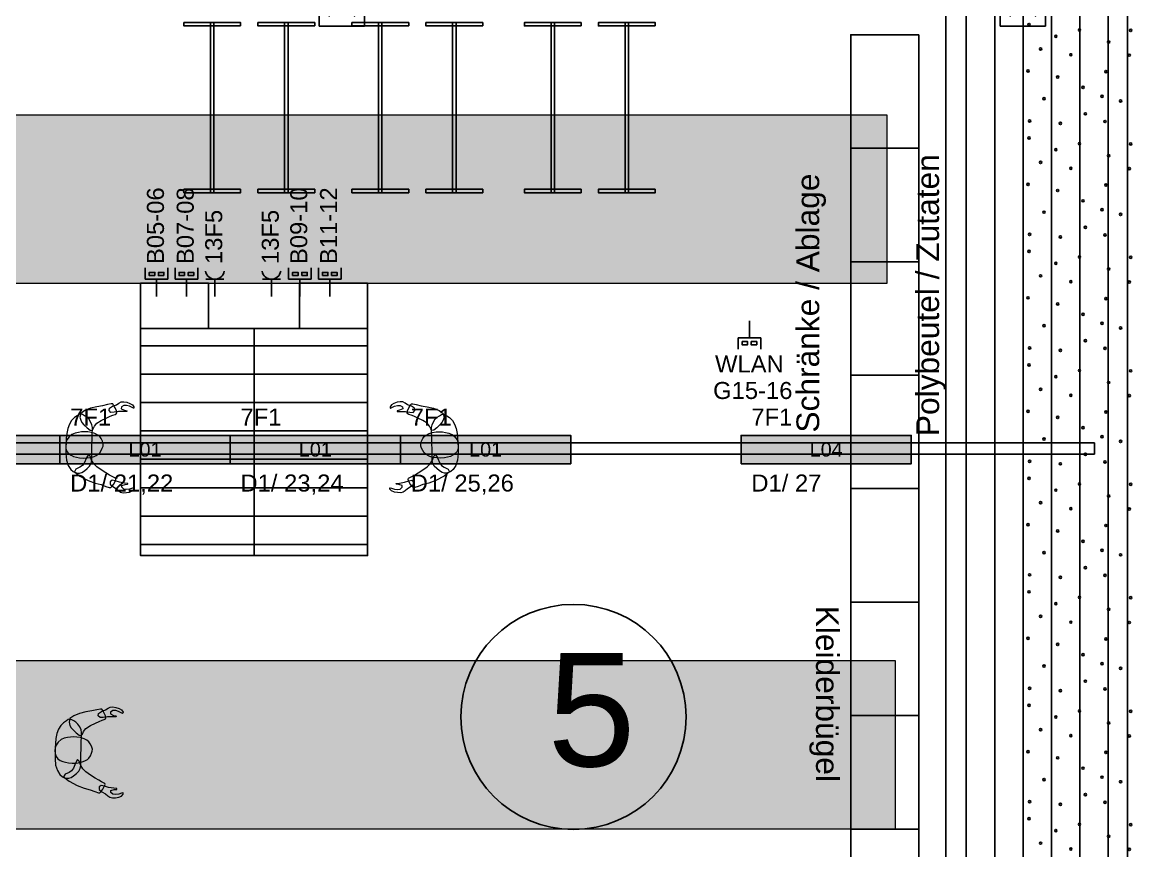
# Model space of a CAD drawing. Header units: millimetres. Extents: x 71769 to 78969, y 7991 to 11789.
# Drawn here: x 74989 to 75966, y 10039 to 10769 of the extents above; entities that cross this region are included whole.
import ezdxf
from ezdxf.enums import TextEntityAlignment as Align

# ---------------------------------------------------------------- set-up
doc = ezdxf.new("R2010")
doc.units = ezdxf.units.MM
doc.header["$LTSCALE"] = 5
doc.header["$MEASUREMENT"] = 0
doc.linetypes.add('AUSGEZOGEN', pattern=[0])
doc.linetypes.add('LINIE_9', pattern=[0.1, 0, -0.1])
doc.layers.get('0').update_dxf_attribs({"linetype": 'CONTINUOUS'})
for name, color, linetype, lineweight in [('203_Kabelrinnen und Heizplatten#Maßlinie 1_100', 7, 'AUSGEZOGEN', 18), ('4501_180704 Layout Brunnenstraße HCH.dwg#0', 7, 'AUSGEZOGEN', 25), ('4501_180704 Layout Brunnenstraße HCH.dwg#001 Standard-XFT_Con', 7, 'AUSGEZOGEN', 13)]:
    doc.layers.add(name, color=color, linetype=linetype, lineweight=lineweight)
for name, color, linetype in [('E_BEL', 1, 'CONTINUOUS'), ('E_BEL_SIBE', 6, 'CONTINUOUS'), ('E_EI_IN', 5, 'CONTINUOUS'), ('E_SI_EDV', 3, 'CONTINUOUS')]:
    doc.layers.add(name, color=color, linetype=linetype)
doc.styles.add('ARIAL', font='arial.ttf')

# ---------------------------------------------------------------- blocks, each defined once
blk = doc.blocks.new('Hinweisleuchte 6')
for p, q in [((0.2, 0.2), (-0.2, 0.2)), ((-0.2, 0.2), (-0.2, -0.2)), ((0.2, -0.2), (0.2, 0.2)), ((0, 0), (-0.1149, 0.1149)), ((0, 0), (0.1149, 0.1149)), ((0, 0), (-0.1149, -0.1149)), ((0, 0), (0.1149, -0.1149)), ((-0.2, -0.2), (0.2, -0.2))]:
    blk.add_line(p, q)
for points in [[(-0.0624, 0), (-0.0577, -0.0239), (-0.0577, 0.0239)], [(-0.0577, 0.0239), (-0.0441, -0.0441), (-0.0441, 0.0441)], [(-0.0441, -0.0441), (-0.0577, 0.0239), (-0.0577, -0.0239)], [(-0.0441, 0.0441), (0, 0), (0, 0.0624)], [(0, 0), (-0.0441, 0.0441), (-0.0441, -0.0441)], [(0, 0), (-0.0441, -0.0441), (0.0441, -0.0441)], [(0.0441, 0.0441), (0, 0.0624), (0, 0)], [(0, 0), (0.0441, -0.0441), (0.0441, 0.0441)], [(0.0441, 0.0441), (0.0577, -0.0239), (0.0577, 0.0239)], [(0.0577, -0.0239), (0.0441, 0.0441), (0.0441, -0.0441)], [(0.0624, 0), (0.0577, 0.0239), (0.0577, -0.0239)], [(0, -0.0624), (0.0441, -0.0441), (-0.0441, -0.0441)]]:
    blk.add_solid(points)
at = {"style": 'ARIAL'}
blk.add_attdef('TYP', text='', height=0.15, dxfattribs=at).set_placement((0.0021, -0.3216), align=Align.MIDDLE)
for tag, p in [('STROMKREIS', (0.0021, -0.5016)), ('SCHALTKREIS', (0.0021, -0.6816)), ('FREI1', (0.0021, -0.8616)), ('FREI2', (0.0021, -1.0539)), ('FREI3', (0.0021, -1.2216))]:
    blk.add_attdef(tag, text='', height=0.15, dxfattribs=at).set_placement(p, align=Align.MIDDLE_CENTER)
blk = doc.blocks.new('LED Leuchte')
at = {"true_color": 0xf8f6b0}
h = blk.add_hatch(color=51, dxfattribs=at)
h.dxf.hatch_style = 1
h.paths.add_polyline_path([(0.5, 1), (-0.5, 1), (-0.5, 0), (0.5, 0)])
blk.add_lwpolyline([(-0.5, 0), (-0.5, 1), (0.5, 1), (0.5, 0), (-0.5, 0)])
at = {"style": 'ARIAL'}
for tag, p in [('LED', (0, 0.5)), ('STROMKREIS', (-0.0092, -0.3367)), ('SCHALTKREIS', (-0.0092, -0.5167)), ('FREI1', (-0.0092, -0.6967)), ('FREI2', (-0.0092, -0.889)), ('FREI3', (-0.0092, -1.0567))]:
    blk.add_attdef(tag, text='', height=0.15, dxfattribs=at).set_placement(p, align=Align.MIDDLE_CENTER)
blk.add_attdef('TYP', text='', height=0.15, dxfattribs=at).set_placement((-0.0092, -0.1567), align=Align.MIDDLE)
blk = doc.blocks.new('*U698')
for p, q in [((-0.1, 0.2512), (-0.1, 0.1512)), ((0.1, 0.1512), (0.1, 0.2512)), ((-0.1, 0.1512), (0.1, 0.1512)), ((0, 0.1512), (0, 0))]:
    blk.add_line(p, q)
at = {"color": 0, "linetype": 'ByBlock'}
for points in [[(-0.0156, 0.1831), (-0.0644, 0.1831), (-0.0644, 0.2118), (-0.0156, 0.2118)], [(0.0644, 0.1831), (0.0156, 0.1831), (0.0156, 0.2118), (0.0644, 0.2118)]]:
    blk.add_lwpolyline(points, close=True, dxfattribs=at)
at = {"style": 'ARIAL'}
for tag, p in [('FREI2', (0, 1.2051)), ('LEISTUNG', (0, 1.0047)), ('SCHALTKREIS', (0, 0.8047)), ('STROMKREIS', (0, 0.6047)), ('TYP', (0, 0.4046))]:
    blk.add_attdef(tag, text='', height=0.15, dxfattribs=at).set_placement(p, align=Align.MIDDLE)
blk.add_attdef('FREI1', text='', height=0.15, dxfattribs=at).set_placement((0.1674, 0.0772), align=Align.MIDDLE_LEFT)
blk = doc.blocks.new('*U696')
for p, q in [((0, -0.1513), (0, 0)), ((-0.0794, -0.1513), (0.0794, -0.1513))]:
    blk.add_line(p, q)
blk.add_arc((0, -0.2341), 0.0828, 8.44365, 171.55635)
at = {"style": 'ARIAL'}
blk.add_attdef('FREI1', text='', height=0.15, dxfattribs=at).set_placement((0.1674, -0.0742), align=Align.MIDDLE_LEFT)
for tag, p in [('TYP', (0, -0.3405)), ('SCHALTKREIS', (0, -0.5602)), ('STROMKREIS', (0, -0.7799)), ('LEISTUNG', (0, -0.9996)), ('FREI2', (0, -1.2193))]:
    blk.add_attdef(tag, text='', height=0.15, dxfattribs=at).set_placement(p, align=Align.MIDDLE_CENTER)

msp = doc.modelspace()

# ---------------------------------------------------------------- hatches: boundary and pattern name
at = {"layer": '203_Kabelrinnen und Heizplatten#Maßlinie 1_100', "linetype": 'AUSGEZOGEN', "lineweight": 13}
for points in [[(72750.5, 10539.43), (75750.5, 10539.43), (75750.5, 10687.43), (72750.5, 10687.43)], [(72757.75, 10058.63), (75757.75, 10058.63), (75757.75, 10206.63), (72757.75, 10206.63)]]:
    msp.add_hatch(color=8, dxfattribs=at).paths.add_polyline_path(points)

# ---------------------------------------------------------------- linework, layer by layer
at = {"layer": '203_Kabelrinnen und Heizplatten#Maßlinie 1_100', "color": 18, "linetype": 'LINIE_9', "lineweight": 25, "true_color": 0x000000}
msp.add_line((75870.25, 11188.96), (75870.25, 8688.96), dxfattribs=at)
at = {"layer": '203_Kabelrinnen und Heizplatten#Maßlinie 1_100', "color": 18, "linetype": 'AUSGEZOGEN', "lineweight": 13, "true_color": 0x000000}
for p, q in [((75750.5, 10687.43), (72750.5, 10687.43)), ((75750.5, 10539.43), (75750.5, 10687.43)), ((72750.5, 10539.43), (75750.5, 10539.43)), ((75757.75, 10206.63), (72757.75, 10206.63)), ((75757.75, 10058.63), (75757.75, 10206.63)), ((72757.75, 10058.63), (75757.75, 10058.63))]:
    msp.add_line(p, q, dxfattribs=at)
at = {"layer": '203_Kabelrinnen und Heizplatten#Maßlinie 1_100', "color": 18, "linetype": 'AUSGEZOGEN', "lineweight": 25, "true_color": 0x000000}
for centre in [(75875.5, 10767.41), (75919.9, 10762.51), (75965, 10762.21), (75899.1, 10757.01), (75945.5, 10751.91), (75885.6, 10745.91), (75912.3, 10740.71), (75963.7, 10740.41), (75874.6, 10726.51), (75900.7, 10721.11), (75943.1, 10725.91), (75923.1, 10712.01), (75888.7, 10702.01), (75939.8, 10704.11), (75956.1, 10700.01), (75876, 10682.41), (75925.1, 10688.71), (75903.1, 10680.21), (75942.4, 10681.91), (75875.5, 10667.41), (75919.9, 10662.51), (75899.1, 10657.01), (75965, 10662.21), (75885.6, 10645.91), (75945.5, 10651.91), (75912.3, 10640.71), (75963.7, 10640.41), (75874.6, 10626.51), (75943.1, 10625.91), (75900.7, 10621.11), (75923.1, 10612.01), (75939.8, 10604.11), (75888.7, 10602.01), (75956.1, 10600.01), (75925.1, 10588.71), (75876, 10582.41), (75903.1, 10580.21), (75942.4, 10581.91), (75875.5, 10567.41), (75899.1, 10557.01), (75919.9, 10562.51), (75965, 10562.21), (75885.6, 10545.91), (75945.5, 10551.91), (75912.3, 10540.71), (75963.7, 10540.41), (75874.6, 10526.51), (75943.1, 10525.91), (75900.7, 10521.11), (75923.1, 10512.01), (75888.7, 10502.01), (75939.8, 10504.11), (75956.1, 10500.01), (75925.1, 10488.71), (75876, 10482.41), (75903.1, 10480.21), (75942.4, 10481.91), (75875.5, 10467.41), (75919.9, 10462.51), (75965, 10462.21), (75899.1, 10457.01), (75945.5, 10451.91), (75885.6, 10445.91), (75912.3, 10440.71), (75963.7, 10440.41), (75874.6, 10426.51), (75900.7, 10421.11), (75943.1, 10425.91), (75923.1, 10412.01), (75888.7, 10402.01), (75939.8, 10404.11), (75956.1, 10400.01), (75925.1, 10388.71), (75876, 10382.41), (75903.1, 10380.21), (75942.4, 10381.91), (75875.5, 10367.41), (75919.9, 10362.51), (75965, 10362.21), (75899.1, 10357.01), (75945.5, 10351.91), (75885.6, 10345.91), (75912.3, 10340.71), (75963.7, 10340.41), (75874.6, 10326.51), (75900.7, 10321.11), (75943.1, 10325.91), (75923.1, 10312.01), (75888.7, 10302.01), (75939.8, 10304.11), (75956.1, 10300.01), (75876, 10282.41), (75925.1, 10288.71), (75942.4, 10281.91), (75903.1, 10280.21), (75875.5, 10267.41), (75919.9, 10262.51), (75965, 10262.21), (75899.1, 10257.01), (75945.5, 10251.91), (75885.6, 10245.91), (75912.3, 10240.71), (75963.7, 10240.41), (75874.6, 10226.51), (75943.1, 10225.91), (75900.7, 10221.11), (75923.1, 10212.01), (75939.8, 10204.11), (75888.7, 10202.01), (75956.1, 10200.01), (75925.1, 10188.71), (75876, 10182.41), (75903.1, 10180.21), (75942.4, 10181.91), (75875.5, 10167.41), (75899.1, 10157.01), (75919.9, 10162.51), (75965, 10162.21), (75885.6, 10145.91), (75945.5, 10151.91), (75912.3, 10140.71), (75963.7, 10140.41), (75874.6, 10126.51), (75943.1, 10125.91), (75900.7, 10121.11), (75923.1, 10112.01), (75888.7, 10102.01), (75939.8, 10104.11), (75956.1, 10100.01), (75925.1, 10088.71), (75876, 10082.41), (75903.1, 10080.21), (75942.4, 10081.91), (75875.5, 10067.41), (75899.1, 10057.01), (75919.9, 10062.51), (75965, 10062.21), (75945.5, 10051.91), (75885.6, 10045.91), (75912.3, 10040.71), (75963.7, 10040.41)]:
    msp.add_circle(centre, 1, dxfattribs=at)
at = {"layer": '4501_180704 Layout Brunnenstraße HCH.dwg#0', "color": 18, "linetype": 'AUSGEZOGEN', "lineweight": 25, "true_color": 0x000000}
for p, q in [((75820.2, 9474.46), (75820.2, 11433.96)), ((75845.2, 9474.46), (75845.2, 11433.96)), ((75870.2, 9474.46), (75870.2, 11433.96)), ((75895.2, 9474.46), (75895.2, 11433.96)), ((75920.2, 9474.46), (75920.2, 11433.96)), ((75945.2, 9474.46), (75945.2, 11433.96)), ((75092.83, 10484.22), (75192.83, 10484.22)), ((75192.83, 10484.22), (75292.83, 10484.22)), ((75092.83, 10459.22), (75192.83, 10459.22)), ((75192.83, 10459.22), (75292.83, 10459.22)), ((75092.83, 10434.22), (75192.83, 10434.22)), ((75192.83, 10434.22), (75292.83, 10434.22)), ((75092.83, 10409.22), (75192.83, 10409.22)), ((75192.83, 10409.22), (75292.83, 10409.22)), ((75092.83, 10384.22), (75192.83, 10384.22)), ((75192.83, 10384.22), (75292.83, 10384.22)), ((75092.83, 10359.22), (75192.83, 10359.22)), ((75192.83, 10359.22), (75292.83, 10359.22)), ((75092.83, 10334.22), (75192.83, 10334.22)), ((75192.83, 10334.22), (75292.83, 10334.22)), ((75092.83, 10309.22), (75192.83, 10309.22)), ((75192.83, 10309.22), (75292.83, 10309.22))]:
    msp.add_line(p, q, dxfattribs=at)
at = {"layer": '4501_180704 Layout Brunnenstraße HCH.dwg#0', "linetype": 'AUSGEZOGEN', "lineweight": 25}
for points in [[(75802.31, 11433.96), (75962.31, 11433.96), (75962.31, 9674.46), (75802.31, 9674.46), (75802.31, 11433.96)], [(75181.03, 10766.17), (75181.03, 10769.17), (75131.03, 10769.17), (75131.03, 10766.17), (75181.03, 10766.17)], [(75157.53, 10769.17), (75157.53, 10619.17), (75154.53, 10619.17), (75154.53, 10769.17), (75157.53, 10769.17)], [(75246.28, 10766.17), (75246.28, 10769.17), (75196.28, 10769.17), (75196.28, 10766.17), (75246.28, 10766.17)], [(75222.78, 10769.17), (75222.78, 10619.17), (75219.78, 10619.17), (75219.78, 10769.17), (75222.78, 10769.17)], [(75329.03, 10766.17), (75329.03, 10769.17), (75279.03, 10769.17), (75279.03, 10766.17), (75329.03, 10766.17)], [(75305.53, 10769.17), (75305.53, 10619.17), (75302.53, 10619.17), (75302.53, 10769.17), (75305.53, 10769.17)], [(75394.28, 10766.17), (75394.28, 10769.17), (75344.28, 10769.17), (75344.28, 10766.17), (75394.28, 10766.17)], [(75370.78, 10769.17), (75370.78, 10619.17), (75367.78, 10619.17), (75367.78, 10769.17), (75370.78, 10769.17)], [(75480.95, 10766.17), (75480.95, 10769.17), (75430.95, 10769.17), (75430.95, 10766.17), (75480.95, 10766.17)], [(75457.45, 10769.17), (75457.45, 10619.17), (75454.45, 10619.17), (75454.45, 10769.17), (75457.45, 10769.17)], [(75546.2, 10766.17), (75546.2, 10769.17), (75496.2, 10769.17), (75496.2, 10766.17), (75546.2, 10766.17)], [(75522.7, 10769.17), (75522.7, 10619.17), (75519.7, 10619.17), (75519.7, 10769.17), (75522.7, 10769.17)], [(75778.4, 10758.37), (75778.4, 10658.37), (75718.4, 10658.37), (75718.4, 10758.37), (75778.4, 10758.37)], [(75778.4, 10658.37), (75778.4, 10558.37), (75718.4, 10558.37), (75718.4, 10658.37), (75778.4, 10658.37)], [(75181.03, 10622.17), (75181.03, 10619.17), (75131.03, 10619.17), (75131.03, 10622.17), (75181.03, 10622.17)], [(75246.28, 10622.17), (75246.28, 10619.17), (75196.28, 10619.17), (75196.28, 10622.17), (75246.28, 10622.17)], [(75329.03, 10622.17), (75329.03, 10619.17), (75279.03, 10619.17), (75279.03, 10622.17), (75329.03, 10622.17)], [(75394.28, 10622.17), (75394.28, 10619.17), (75344.28, 10619.17), (75344.28, 10622.17), (75394.28, 10622.17)], [(75480.95, 10622.17), (75480.95, 10619.17), (75430.95, 10619.17), (75430.95, 10622.17), (75480.95, 10622.17)], [(75546.2, 10622.17), (75546.2, 10619.17), (75496.2, 10619.17), (75496.2, 10622.17), (75546.2, 10622.17)], [(75778.4, 10558.37), (75778.4, 10458.37), (75718.4, 10458.37), (75718.4, 10558.37), (75778.4, 10558.37)], [(75152.83, 10539.43), (75152.83, 10499.43), (75092.83, 10499.43), (75092.83, 10539.43), (75152.83, 10539.43)], [(75232.83, 10539.43), (75232.83, 10499.43), (75292.83, 10499.43), (75292.83, 10539.43), (75232.83, 10539.43)], [(75092.83, 10499.43), (75092.83, 10299.43), (75192.83, 10299.43), (75192.83, 10499.43), (75092.83, 10499.43)], [(75292.83, 10499.43), (75292.83, 10299.43), (75192.83, 10299.43), (75192.83, 10499.43), (75292.83, 10499.43)], [(75778.4, 10458.37), (75778.4, 10358.37), (75718.4, 10358.37), (75718.4, 10458.37), (75778.4, 10458.37)], [(75778.4, 10358.37), (75778.4, 10258.37), (75718.4, 10258.37), (75718.4, 10358.37), (75778.4, 10358.37)], [(75778.4, 10258.37), (75778.4, 10158.37), (75718.4, 10158.37), (75718.4, 10258.37), (75778.4, 10258.37)], [(75778.4, 10158.37), (75778.4, 10058.37), (75718.4, 10058.37), (75718.4, 10158.37), (75778.4, 10158.37)], [(75778.4, 10058.37), (75778.4, 9958.37), (75718.4, 9958.37), (75718.4, 10058.37), (75778.4, 10058.37)]]:
    msp.add_lwpolyline(points, dxfattribs=at)
at = {"layer": '4501_180704 Layout Brunnenstraße HCH.dwg#0', "color": 18, "linetype": 'AUSGEZOGEN', "lineweight": 25, "true_color": 0x000000}
msp.add_circle((75474.2, 10157.21), 99.16, dxfattribs=at)
at = {"layer": '4501_180704 Layout Brunnenstraße HCH.dwg#001 Standard-XFT_Con', "linetype": 'AUSGEZOGEN', "lineweight": 13}
for points in [[(75070.48, 10429.49), (75069.15, 10431.9), (75068.35, 10432.97), (75067.02, 10433.04), (75063.88, 10432.39), (75059.48, 10431.41), (75054.26, 10430.49), (75048.7, 10429.2), (75043.68, 10427.2), (75040.26, 10424.67), (75039.5, 10421.49), (75040.22, 10418.57), (75041.28, 10416.62), (75043.04, 10414.7), (75045.74, 10412.03), (75048.34, 10409.95), (75050.1, 10409.75), (75051.21, 10410.96), (75052.32, 10413.29), (75054.29, 10415.97), (75058.21, 10418.49), (75062.61, 10420.59), (75066, 10422.1), (75068.55, 10423.16), (75070.37, 10423.79), (75071.5, 10424.29), (75071.94, 10425.28), (75071.54, 10426.94), (75070.48, 10429.49)], [(75078, 10426.32), (75073.36, 10426.29), (75069.56, 10425.65), (75066.78, 10425.52), (75065.2, 10427.1), (75065.48, 10429.22), (75068.17, 10430.96), (75071.58, 10432.36), (75073.86, 10433.81), (75075.75, 10434.76), (75078.12, 10434.92), (75080.81, 10434.45), (75083.56, 10433.54), (75085.78, 10432.27), (75087.05, 10430.38), (75086.9, 10429.32), (75086.6, 10429.23), (75085.47, 10429.74), (75083.12, 10430.94), (75080.53, 10431.7), (75078, 10431.7), (75076.1, 10430.43), (75075.88, 10428.82), (75078.7, 10427.46), (75080.75, 10426.96), (75080.9, 10426.74), (75080.87, 10426.46), (75080.75, 10426.3), (75078, 10426.32)], [(75321.65, 10426.32), (75326.3, 10426.29), (75330.09, 10425.65), (75332.88, 10425.52), (75334.46, 10427.1), (75334.17, 10429.22), (75331.49, 10430.96), (75328.07, 10432.36), (75325.8, 10433.81), (75323.9, 10434.76), (75321.53, 10434.92), (75318.84, 10434.45), (75316.09, 10433.54), (75313.88, 10432.27), (75312.61, 10430.38), (75312.75, 10429.32), (75313.06, 10429.23), (75314.19, 10429.74), (75316.53, 10430.94), (75319.12, 10431.7), (75321.65, 10431.7), (75323.55, 10430.43), (75323.77, 10428.82), (75320.95, 10427.46), (75318.9, 10426.96), (75318.76, 10426.74), (75318.78, 10426.46), (75318.91, 10426.3), (75321.65, 10426.32)], [(75329.17, 10429.49), (75330.51, 10431.9), (75331.31, 10432.97), (75332.64, 10433.04), (75335.77, 10432.39), (75340.17, 10431.41), (75345.39, 10430.49), (75350.95, 10429.2), (75355.98, 10427.2), (75359.39, 10424.67), (75360.15, 10421.49), (75359.43, 10418.57), (75358.38, 10416.62), (75356.62, 10414.7), (75353.91, 10412.03), (75351.31, 10409.95), (75349.55, 10409.75), (75348.44, 10410.96), (75347.33, 10413.29), (75345.37, 10415.97), (75341.45, 10418.49), (75337.04, 10420.59), (75333.65, 10422.1), (75331.1, 10423.16), (75329.28, 10423.79), (75328.15, 10424.29), (75327.72, 10425.28), (75328.11, 10426.94), (75329.17, 10429.49)], [(75049.97, 10385.76), (75049.9, 10389), (75049.96, 10393.28), (75050.08, 10397.77), (75050.1, 10401.73), (75050.23, 10405), (75050.37, 10407.67), (75050.46, 10410.02), (75050.47, 10412.25), (75050.04, 10414.72), (75048.86, 10417.35), (75047.21, 10419.8), (75045.41, 10421.41), (75043.57, 10422.61), (75041.77, 10423.62), (75040.17, 10424.04), (75038.81, 10423.7), (75037.08, 10422.59), (75034.63, 10420.93), (75032.1, 10418.56), (75030.14, 10415.27), (75028.7, 10411.36), (75027.83, 10407.04), (75027.48, 10402.72), (75027.34, 10398.93), (75027.16, 10394.74), (75027.11, 10389.25), (75027.51, 10383.53), (75029.17, 10378.75), (75031.4, 10375.28), (75033.56, 10373.43), (75035.54, 10372.56), (75037.35, 10372.07), (75039.18, 10372.08), (75041.19, 10372.74), (75043.38, 10374.14), (75045.88, 10376.11), (75048.03, 10378.31), (75049.24, 10380.66), (75049.81, 10383.2), (75049.97, 10385.76)], [(75349.69, 10385.76), (75349.75, 10389), (75349.69, 10393.28), (75349.57, 10397.77), (75349.56, 10401.73), (75349.42, 10405), (75349.28, 10407.67), (75349.19, 10410.02), (75349.18, 10412.25), (75349.61, 10414.72), (75350.79, 10417.35), (75352.44, 10419.8), (75354.25, 10421.41), (75356.08, 10422.61), (75357.89, 10423.62), (75359.48, 10424.04), (75360.85, 10423.7), (75362.58, 10422.59), (75365.03, 10420.93), (75367.55, 10418.56), (75369.51, 10415.27), (75370.96, 10411.36), (75371.82, 10407.04), (75372.17, 10402.72), (75372.32, 10398.93), (75372.49, 10394.74), (75372.54, 10389.25), (75372.14, 10383.53), (75370.48, 10378.75), (75368.25, 10375.28), (75366.09, 10373.43), (75364.11, 10372.56), (75362.3, 10372.07), (75360.48, 10372.08), (75358.46, 10372.74), (75356.27, 10374.14), (75353.77, 10376.11), (75351.62, 10378.31), (75350.41, 10380.66), (75349.84, 10383.2), (75349.69, 10385.76)], [(75059.88, 10395.87), (75060, 10397.81), (75059.3, 10400.25), (75058.16, 10402.52), (75056.95, 10404.22), (75055.25, 10405.57), (75052.65, 10406.84), (75049.55, 10407.85), (75046.43, 10408.4), (75043.49, 10408.52), (75040.78, 10408.31), (75038.11, 10407.94), (75035.29, 10407.35), (75032.38, 10406.19), (75029.95, 10403.94), (75028.04, 10401.31), (75027.1, 10398.87), (75026.9, 10396.36), (75027.08, 10393.75), (75028, 10391.16), (75029.52, 10389.24), (75031.61, 10387.78), (75033.88, 10386.81), (75036.36, 10386.24), (75039.12, 10385.63), (75042.18, 10385.35), (75045.82, 10385.44), (75049.29, 10385.96), (75051.91, 10386.7), (75053.85, 10387.59), (75055.59, 10388.63), (75057.01, 10389.88), (75058.29, 10391.94), (75059.19, 10394.11), (75059.88, 10395.87)], [(75339.77, 10395.87), (75339.66, 10397.81), (75340.36, 10400.25), (75341.49, 10402.52), (75342.7, 10404.22), (75344.4, 10405.57), (75347.01, 10406.84), (75350.11, 10407.85), (75353.22, 10408.4), (75356.16, 10408.52), (75358.87, 10408.31), (75361.55, 10407.94), (75364.37, 10407.35), (75367.27, 10406.19), (75369.71, 10403.94), (75371.62, 10401.31), (75372.56, 10398.87), (75372.76, 10396.36), (75372.57, 10393.75), (75371.66, 10391.16), (75370.13, 10389.24), (75368.05, 10387.78), (75365.77, 10386.81), (75363.3, 10386.24), (75360.54, 10385.63), (75357.47, 10385.35), (75353.83, 10385.44), (75350.36, 10385.96), (75347.75, 10386.7), (75345.8, 10387.59), (75344.07, 10388.63), (75342.64, 10389.88), (75341.36, 10391.94), (75340.46, 10394.11), (75339.77, 10395.87)], [(75069.21, 10362.45), (75070.5, 10364.91), (75071.12, 10366.55), (75070.85, 10367.51), (75069.73, 10368.13), (75067.96, 10368.93), (75065.58, 10370.34), (75062.41, 10372.22), (75058.29, 10374.84), (75054.33, 10377.7), (75051.63, 10380.37), (75049.77, 10383.39), (75048.43, 10387.02), (75047.03, 10388.6), (75045.25, 10385.44), (75043.3, 10380.93), (75041.68, 10378.62), (75039.49, 10377.22), (75035.91, 10375.67), (75034.6, 10373.31), (75039.43, 10369.49), (75046.7, 10365.69), (75052.91, 10363.33), (75058.03, 10361.9), (75062.27, 10360.31), (75065.29, 10359.32), (75066.72, 10359.27), (75067.58, 10360.13), (75069.21, 10362.45)], [(75330.45, 10362.45), (75329.16, 10364.91), (75328.53, 10366.55), (75328.8, 10367.51), (75329.93, 10368.13), (75331.69, 10368.93), (75334.07, 10370.34), (75337.25, 10372.22), (75341.36, 10374.84), (75345.32, 10377.7), (75348.03, 10380.37), (75349.88, 10383.39), (75351.23, 10387.02), (75352.62, 10388.6), (75354.4, 10385.44), (75356.35, 10380.93), (75357.97, 10378.62), (75360.16, 10377.22), (75363.75, 10375.67), (75365.06, 10373.31), (75360.22, 10369.49), (75352.95, 10365.69), (75346.75, 10363.33), (75341.62, 10361.9), (75337.38, 10360.31), (75334.36, 10359.32), (75332.93, 10359.27), (75332.07, 10360.13), (75330.45, 10362.45)], [(75078.8, 10363.33), (75074.21, 10364.04), (75070.55, 10365.23), (75067.81, 10365.76), (75066.02, 10364.43), (75065.99, 10362.29), (75068.39, 10360.17), (75071.56, 10358.3), (75073.6, 10356.52), (75075.34, 10355.31), (75077.66, 10354.8), (75080.39, 10354.88), (75083.25, 10355.38), (75085.62, 10356.31), (75087.15, 10358), (75087.16, 10359.07), (75086.88, 10359.2), (75085.68, 10358.86), (75083.19, 10358.01), (75080.51, 10357.64), (75078.01, 10358.01), (75076.32, 10359.54), (75076.34, 10361.17), (75079.32, 10362.1), (75081.43, 10362.29), (75081.6, 10362.49), (75081.62, 10362.78), (75081.52, 10362.95), (75078.8, 10363.33)], [(75320.85, 10363.33), (75325.45, 10364.04), (75329.11, 10365.23), (75331.84, 10365.76), (75333.64, 10364.43), (75333.67, 10362.29), (75331.26, 10360.17), (75328.09, 10358.3), (75326.05, 10356.52), (75324.31, 10355.31), (75321.99, 10354.8), (75319.26, 10354.88), (75316.41, 10355.38), (75314.03, 10356.31), (75312.5, 10358), (75312.49, 10359.07), (75312.78, 10359.2), (75313.97, 10358.86), (75316.46, 10358.01), (75319.14, 10357.64), (75321.64, 10358.01), (75323.33, 10359.54), (75323.32, 10361.17), (75320.33, 10362.1), (75318.23, 10362.29), (75318.05, 10362.49), (75318.04, 10362.78), (75318.14, 10362.95), (75320.85, 10363.33)], [(75068.42, 10157.4), (75063.78, 10157.37), (75059.98, 10156.73), (75057.2, 10156.6), (75055.62, 10158.18), (75055.9, 10160.3), (75058.59, 10162.04), (75062, 10163.44), (75064.28, 10164.89), (75066.17, 10165.84), (75068.55, 10166), (75071.23, 10165.53), (75073.99, 10164.62), (75076.2, 10163.35), (75077.47, 10161.46), (75077.32, 10160.4), (75077.02, 10160.31), (75075.89, 10160.82), (75073.55, 10162.02), (75070.95, 10162.78), (75068.42, 10162.78), (75066.53, 10161.51), (75066.3, 10159.9), (75069.12, 10158.54), (75071.17, 10158.04), (75071.32, 10157.82), (75071.29, 10157.54), (75071.17, 10157.38), (75068.42, 10157.4)], [(75040.39, 10116.84), (75040.32, 10120.08), (75040.38, 10124.36), (75040.5, 10128.85), (75040.52, 10132.81), (75040.65, 10136.08), (75040.79, 10138.75), (75040.88, 10141.1), (75040.89, 10143.33), (75040.46, 10145.8), (75039.29, 10148.43), (75037.63, 10150.88), (75035.83, 10152.49), (75033.99, 10153.69), (75032.19, 10154.7), (75030.59, 10155.12), (75029.23, 10154.78), (75027.5, 10153.67), (75025.05, 10152.01), (75022.52, 10149.64), (75020.56, 10146.35), (75019.12, 10142.44), (75018.26, 10138.12), (75017.9, 10133.8), (75017.76, 10130.01), (75017.58, 10125.82), (75017.53, 10120.33), (75017.93, 10114.61), (75019.59, 10109.83), (75021.83, 10106.36), (75023.98, 10104.51), (75025.96, 10103.64), (75027.77, 10103.15), (75029.6, 10103.16), (75031.62, 10103.82), (75033.8, 10105.22), (75036.3, 10107.19), (75038.45, 10109.39), (75039.66, 10111.74), (75040.23, 10114.28), (75040.39, 10116.84)], [(75060.91, 10160.57), (75059.57, 10162.98), (75058.77, 10164.05), (75057.44, 10164.12), (75054.3, 10163.47), (75049.91, 10162.49), (75044.69, 10161.57), (75039.12, 10160.28), (75034.1, 10158.28), (75030.68, 10155.75), (75029.92, 10152.57), (75030.64, 10149.65), (75031.7, 10147.7), (75033.46, 10145.78), (75036.16, 10143.11), (75038.76, 10141.03), (75040.52, 10140.83), (75041.63, 10142.04), (75042.74, 10144.37), (75044.71, 10147.05), (75048.63, 10149.57), (75053.03, 10151.67), (75056.42, 10153.18), (75058.98, 10154.24), (75060.79, 10154.87), (75061.92, 10155.37), (75062.36, 10156.36), (75061.97, 10158.02), (75060.91, 10160.57)], [(75050.3, 10126.95), (75050.42, 10128.89), (75049.72, 10131.33), (75048.59, 10133.6), (75047.37, 10135.3), (75045.67, 10136.65), (75043.07, 10137.92), (75039.97, 10138.93), (75036.86, 10139.48), (75033.91, 10139.6), (75031.2, 10139.39), (75028.53, 10139.02), (75025.71, 10138.43), (75022.8, 10137.27), (75020.37, 10135.02), (75018.46, 10132.39), (75017.52, 10129.95), (75017.32, 10127.44), (75017.51, 10124.83), (75018.42, 10122.24), (75019.95, 10120.32), (75022.03, 10118.86), (75024.3, 10117.89), (75026.78, 10117.32), (75029.54, 10116.71), (75032.6, 10116.43), (75036.24, 10116.52), (75039.71, 10117.04), (75042.33, 10117.78), (75044.27, 10118.67), (75046.01, 10119.71), (75047.43, 10120.96), (75048.71, 10123.02), (75049.61, 10125.19), (75050.3, 10126.95)], [(75059.63, 10093.53), (75060.92, 10095.99), (75061.55, 10097.63), (75061.27, 10098.59), (75060.15, 10099.21), (75058.38, 10100.01), (75056, 10101.42), (75052.83, 10103.3), (75048.71, 10105.92), (75044.75, 10108.78), (75042.05, 10111.45), (75040.2, 10114.47), (75038.85, 10118.1), (75037.45, 10119.68), (75035.67, 10116.52), (75033.72, 10112.01), (75032.1, 10109.7), (75029.91, 10108.3), (75026.33, 10106.75), (75025.02, 10104.39), (75029.85, 10100.57), (75037.12, 10096.77), (75043.33, 10094.41), (75048.45, 10092.98), (75052.69, 10091.39), (75055.71, 10090.4), (75057.14, 10090.35), (75058.01, 10091.21), (75059.63, 10093.53)], [(75069.22, 10094.41), (75064.63, 10095.12), (75060.97, 10096.31), (75058.23, 10096.84), (75056.44, 10095.51), (75056.41, 10093.37), (75058.81, 10091.25), (75061.98, 10089.38), (75064.02, 10087.6), (75065.76, 10086.39), (75068.08, 10085.88), (75070.81, 10085.96), (75073.67, 10086.46), (75076.04, 10087.39), (75077.57, 10089.08), (75077.58, 10090.15), (75077.3, 10090.28), (75076.1, 10089.94), (75073.61, 10089.09), (75070.93, 10088.72), (75068.43, 10089.09), (75066.74, 10090.62), (75066.76, 10092.25), (75069.74, 10093.18), (75071.85, 10093.37), (75072.02, 10093.57), (75072.04, 10093.86), (75071.94, 10094.03), (75069.22, 10094.41)]]:
    msp.add_lwpolyline(points, dxfattribs=at)
at = {"layer": 'E_BEL', "linetype": 'AUSGEZOGEN', "lineweight": 25}
for p, q in [((75933.25, 10398.63), (72607.75, 10398.63)), ((75933.25, 10398.63), (75933.25, 10388.63)), ((72607.75, 10388.63), (75933.25, 10388.63))]:
    msp.add_line(p, q, dxfattribs=at)

# ---------------------------------------------------------------- block references
at = {"layer": 'E_BEL'}
ref = msp.add_blockref('LED Leuchte', (74946.79, 10380.34), dxfattribs=dict(at, xscale=150, yscale=25, zscale=100))
ref.add_attrib('LED', 'L01', dxfattribs={"layer": '0', "height": 12.5, "style": 'ARIAL'}).set_placement((74946.79, 10392.84), align=Align.MIDDLE_CENTER)
ref = msp.add_blockref('LED Leuchte', (75096.79, 10380.34), dxfattribs=dict(at, xscale=150, yscale=25, zscale=100))
ref.add_attrib('LED', 'L01', dxfattribs={"layer": '0', "height": 12.5, "style": 'ARIAL'}).set_placement((75096.79, 10392.84), align=Align.MIDDLE_CENTER)
ref = msp.add_blockref('LED Leuchte', (75246.79, 10380.34), dxfattribs=dict(at, xscale=150, yscale=25, zscale=100))
ref.add_attrib('LED', 'L01', dxfattribs={"layer": '0', "height": 12.5, "style": 'ARIAL'}).set_placement((75246.79, 10392.84), align=Align.MIDDLE_CENTER)
ref = msp.add_blockref('LED Leuchte', (75396.79, 10380.34), dxfattribs=dict(at, xscale=150, yscale=25, zscale=100))
ref.add_attrib('LED', 'L01', dxfattribs={"layer": '0', "height": 12.5, "style": 'ARIAL'}).set_placement((75396.79, 10392.84), align=Align.MIDDLE_CENTER)
ref = msp.add_blockref('LED Leuchte', (75696.79, 10380.34), dxfattribs=dict(at, xscale=150, yscale=25, zscale=100))
ref.add_attrib('LED', 'L04', dxfattribs={"layer": '0', "height": 12.5, "style": 'ARIAL'}).set_placement((75696.79, 10392.84), align=Align.MIDDLE_CENTER)
at = {"layer": 'E_BEL_SIBE', "xscale": 100, "yscale": 100, "zscale": 100}
for p in [(75270.11, 10786), (75870.11, 10786)]:
    msp.add_blockref('Hinweisleuchte 6', p, dxfattribs=at)
at = {"layer": 'E_EI_IN', "yscale": 100, "zscale": 100}
for p, xscale, rotation in [((75158.34, 10527.82), -100, 179.9999949910431), ((75208.15, 10527.82), 100, 180)]:
    msp.add_blockref('*U696', p, dxfattribs=dict(at, xscale=xscale, rotation=rotation))
at = {"layer": 'E_SI_EDV', "xscale": 100, "yscale": 100, "zscale": 100, "rotation": 359.9999949910431}
for p in [(75107.02, 10527.82), (75133.25, 10527.82)]:
    msp.add_blockref('*U698', p, dxfattribs=at)
at = {"layer": 'E_SI_EDV', "xscale": -100, "yscale": 100, "zscale": 100}
for p in [(75233.25, 10527.82), (75259.47, 10527.82)]:
    msp.add_blockref('*U698', p, dxfattribs=at)
at = {"layer": 'E_SI_EDV'}
ref = msp.add_blockref('*U698', (75629.15, 10506.35), dxfattribs=dict(at, xscale=100, yscale=100, zscale=100, rotation=179.9999949910431))
ref.add_attrib('TYP', 'WLAN', dxfattribs={"layer": '0', "height": 15, "style": 'ARIAL'}).set_placement((75629.15, 10468.23), align=Align.MIDDLE)

# ---------------------------------------------------------------- texts
at = {"layer": '4501_180704 Layout Brunnenstraße HCH.dwg#0', "color": 18, "linetype": 'AUSGEZOGEN', "lineweight": 25, "true_color": 0x000000, "char_height": 20, "width": 10, "attachment_point": 7, "style": 'ARIAL'}
for s, insert, rotation in [('Polybeutel\\~/\\~Zutaten', (75802.23, 10404.61), 90), ('Schränke\\~/\\~Ablage', (75696.65, 10407.76), 90), ('Kleiderbügel', (75681.81, 10255.17), 270)]:
    msp.add_mtext(s, dxfattribs=dict(at, insert=insert, rotation=rotation))
at = {"layer": '4501_180704 Layout Brunnenstraße HCH.dwg#0', "color": 18, "linetype": 'AUSGEZOGEN', "lineweight": 25, "true_color": 0x000000, "insert": (75451.22, 10112.21), "char_height": 100, "width": 50, "attachment_point": 7, "style": 'ARIAL'}
msp.add_mtext('5', dxfattribs=at)
at = {"layer": 'E_BEL', "style": 'ARIAL'}
for s, p in [('7F1', (75030.85, 10413.99)), ('7F1', (75180.85, 10413.99)), ('7F1', (75330.85, 10413.99)), ('7F1', (75630.85, 10413.99)), ('D1/ 21,22', (75030.85, 10355.83)), ('D1/ 23,24', (75180.85, 10355.83)), ('D1/ 25,26', (75330.85, 10355.83)), ('D1/ 27', (75630.85, 10355.83))]:
    msp.add_text(s, height=15, dxfattribs=at).set_placement(p)
at = {"layer": 'E_EI_IN', "style": 'ARIAL'}
for p in [(75164.8, 10556.32), (75214.61, 10556.32)]:
    msp.add_text('13F5', height=15, rotation=90, dxfattribs=at).set_placement(p)
at = {"layer": 'E_SI_EDV', "style": 'ARIAL'}
for s, p in [('B05-06', (75113.48, 10556.32)), ('B07-08', (75139.7, 10556.32)), ('B09-10', (75239.7, 10556.32)), ('B11-12', (75265.93, 10556.32))]:
    msp.add_text(s, height=15, rotation=90, dxfattribs=at).set_placement(p)
msp.add_text('G15-16', height=15, dxfattribs=at).set_placement((75597.19, 10437.38))

doc.saveas('drawing.dxf')
